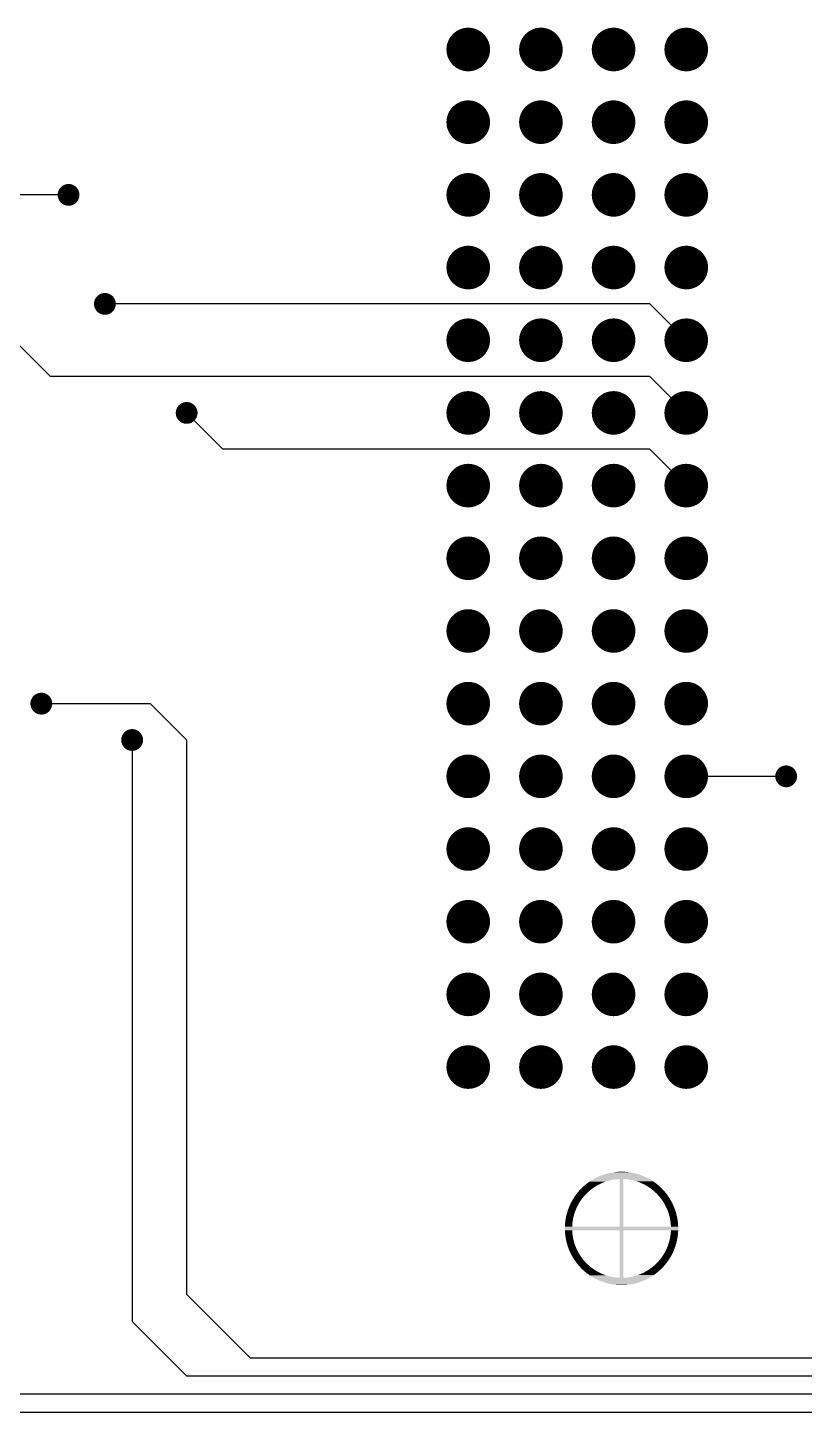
# Model space of a CAD drawing. Extents: x 295 to 953, y 10 to 290.
# Drawn here: x 649.06 to 676.2, y 109.07 to 157.46 of the extents above; entities that cross this region are included whole.
import ezdxf

# ---------------------------------------------------------------- set-up
doc = ezdxf.new("R2010")
doc.units = 0
doc.header["$LTSCALE"] = 5
doc.header["$MEASUREMENT"] = 0
doc.layers.get('0').update_dxf_attribs({"linetype": 'CONTINUOUS', "lineweight": 25})
doc.layers.add('DV-ABPB-A4_BOT', color=7, linetype='CONTINUOUS')

msp = doc.modelspace()

# ---------------------------------------------------------------- linework, layer by layer
at = {"color": 7}
for points, const_width in [([(664.837, 156.693, -1), (664.075, 156.693, -1)], 0.762), ([(667.377, 156.693, -1), (666.615, 156.693, -1)], 0.762), ([(669.917, 156.693, -1), (669.155, 156.693, -1)], 0.762), ([(672.457, 156.693, -1), (671.695, 156.693, -1)], 0.762), ([(664.837, 154.153, -1), (664.075, 154.153, -1)], 0.762), ([(667.377, 154.153, -1), (666.615, 154.153, -1)], 0.762), ([(669.917, 154.153, -1), (669.155, 154.153, -1)], 0.762), ([(672.457, 154.153, -1), (671.695, 154.153, -1)], 0.762), ([(650.676, 151.613, -1), (650.295, 151.613, -1)], 0.381), ([(664.837, 151.613, -1), (664.075, 151.613, -1)], 0.762), ([(667.377, 151.613, -1), (666.615, 151.613, -1)], 0.762), ([(669.917, 151.613, -1), (669.155, 151.613, -1)], 0.762), ([(672.457, 151.613, -1), (671.695, 151.613, -1)], 0.762), ([(664.837, 149.073, -1), (664.075, 149.073, -1)], 0.762), ([(667.377, 149.073, -1), (666.615, 149.073, -1)], 0.762), ([(669.917, 149.073, -1), (669.155, 149.073, -1)], 0.762), ([(672.457, 149.073, -1), (671.695, 149.073, -1)], 0.762), ([(651.946, 147.803, -1), (651.565, 147.803, -1)], 0.381), ([(664.837, 146.533, -1), (664.075, 146.533, -1)], 0.762), ([(667.377, 146.533, -1), (666.615, 146.533, -1)], 0.762), ([(669.917, 146.533, -1), (669.155, 146.533, -1)], 0.762), ([(672.457, 146.533, -1), (671.695, 146.533, -1)], 0.762), ([(664.837, 143.993, -1), (664.075, 143.993, -1)], 0.762), ([(667.377, 143.993, -1), (666.615, 143.993, -1)], 0.762), ([(669.917, 143.993, -1), (669.155, 143.993, -1)], 0.762), ([(672.457, 143.993, -1), (671.695, 143.993, -1)], 0.762), ([(654.804, 143.993, -1), (654.423, 143.993, -1)], 0.381), ([(664.837, 141.453, -1), (664.075, 141.453, -1)], 0.762), ([(667.377, 141.453, -1), (666.615, 141.453, -1)], 0.762), ([(669.917, 141.453, -1), (669.155, 141.453, -1)], 0.762), ([(672.457, 141.453, -1), (671.695, 141.453, -1)], 0.762), ([(664.837, 138.913, -1), (664.075, 138.913, -1)], 0.762), ([(667.377, 138.913, -1), (666.615, 138.913, -1)], 0.762), ([(669.917, 138.913, -1), (669.155, 138.913, -1)], 0.762), ([(672.457, 138.913, -1), (671.695, 138.913, -1)], 0.762), ([(664.837, 136.373, -1), (664.075, 136.373, -1)], 0.762), ([(667.377, 136.373, -1), (666.615, 136.373, -1)], 0.762), ([(669.917, 136.373, -1), (669.155, 136.373, -1)], 0.762), ([(672.457, 136.373, -1), (671.695, 136.373, -1)], 0.762), ([(664.837, 133.833, -1), (664.075, 133.833, -1)], 0.762), ([(667.377, 133.833, -1), (666.615, 133.833, -1)], 0.762), ([(669.917, 133.833, -1), (669.155, 133.833, -1)], 0.762), ([(672.457, 133.833, -1), (671.695, 133.833, -1)], 0.762), ([(649.724, 133.833, -1), (649.343, 133.833, -1)], 0.381), ([(652.899, 132.563, -1), (652.518, 132.563, -1)], 0.381), ([(664.837, 131.293, -1), (664.075, 131.293, -1)], 0.762), ([(667.377, 131.293, -1), (666.615, 131.293, -1)], 0.762), ([(669.917, 131.293, -1), (669.155, 131.293, -1)], 0.762), ([(672.457, 131.293, -1), (671.695, 131.293, -1)], 0.762), ([(675.759, 131.293, -1), (675.378, 131.293, -1)], 0.381), ([(664.837, 128.753, -1), (664.075, 128.753, -1)], 0.762), ([(667.377, 128.753, -1), (666.615, 128.753, -1)], 0.762), ([(669.917, 128.753, -1), (669.155, 128.753, -1)], 0.762), ([(672.457, 128.753, -1), (671.695, 128.753, -1)], 0.762), ([(664.837, 126.213, -1), (664.075, 126.213, -1)], 0.762), ([(667.377, 126.213, -1), (666.615, 126.213, -1)], 0.762), ([(669.917, 126.213, -1), (669.155, 126.213, -1)], 0.762), ([(672.457, 126.213, -1), (671.695, 126.213, -1)], 0.762), ([(664.837, 123.673, -1), (664.075, 123.673, -1)], 0.762), ([(667.377, 123.673, -1), (666.615, 123.673, -1)], 0.762), ([(669.917, 123.673, -1), (669.155, 123.673, -1)], 0.762), ([(672.457, 123.673, -1), (671.695, 123.673, -1)], 0.762), ([(664.837, 121.133, -1), (664.075, 121.133, -1)], 0.762), ([(667.377, 121.133, -1), (666.615, 121.133, -1)], 0.762), ([(669.917, 121.133, -1), (669.155, 121.133, -1)], 0.762), ([(672.457, 121.133, -1), (671.695, 121.133, -1)], 0.762)]:
    msp.add_lwpolyline(points, format="xyb", close=True, dxfattribs=dict(at, const_width=const_width))
for points in [[(669.139, 117.084), (669.194, 117.106), (668.632, 117.084), (668.663, 117.106)], [(669.194, 117.106), (669.227, 117.118), (668.663, 117.106), (668.68, 117.118)], [(669.227, 117.118), (669.25, 117.127), (668.68, 117.118), (668.692, 117.127)], [(669.25, 117.127), (669.306, 117.145), (668.692, 117.127), (668.719, 117.145)], [(669.306, 117.145), (669.337, 117.154), (668.719, 117.145), (668.733, 117.154)], [(669.337, 117.154), (669.363, 117.161), (668.733, 117.154), (668.745, 117.161)], [(669.363, 117.161), (669.42, 117.176), (668.745, 117.161), (668.768, 117.176)], [(669.42, 117.176), (669.474, 117.188), (668.768, 117.176), (668.786, 117.188)], [(669.474, 117.188), (669.478, 117.189), (668.786, 117.188), (668.788, 117.189)], [(669.478, 117.189), (669.536, 117.199), (668.788, 117.189), (668.806, 117.199)], [(669.536, 117.199), (669.595, 117.208), (668.806, 117.199), (668.82, 117.208)], [(669.595, 117.208), (669.654, 117.214), (668.82, 117.208), (668.832, 117.214)], [(669.654, 117.214), (669.713, 117.219), (668.832, 117.214), (668.839, 117.219)], [(669.713, 117.219), (669.735, 117.22), (668.839, 117.219), (668.841, 117.22)], [(669.735, 117.22), (669.752, 117.221), (668.841, 117.22), (668.842, 117.221)], [(670.788, 117.221), (670.784, 117.223), (668.842, 117.221), (668.846, 117.223)], [(670.784, 117.223), (670.733, 117.25), (668.846, 117.223), (668.897, 117.25)], [(670.733, 117.25), (670.728, 117.253), (668.897, 117.25), (668.902, 117.253)], [(670.728, 117.253), (670.676, 117.279), (668.902, 117.253), (668.953, 117.279)], [(670.676, 117.279), (670.671, 117.281), (668.953, 117.279), (668.959, 117.281)], [(670.671, 117.281), (670.619, 117.305), (668.959, 117.281), (669.011, 117.305)], [(670.619, 117.305), (670.613, 117.308), (669.011, 117.305), (669.017, 117.308)], [(670.613, 117.308), (670.56, 117.33), (669.017, 117.308), (669.069, 117.33)], [(670.56, 117.33), (670.555, 117.332), (669.069, 117.33), (669.075, 117.332)], [(670.555, 117.332), (670.501, 117.353), (669.075, 117.332), (669.129, 117.353)], [(670.501, 117.353), (670.496, 117.355), (669.129, 117.353), (669.135, 117.355)], [(670.496, 117.355), (670.441, 117.374), (669.135, 117.355), (669.188, 117.374)], [(670.441, 117.374), (670.436, 117.376), (669.188, 117.374), (669.194, 117.376)], [(670.436, 117.376), (670.381, 117.393), (669.194, 117.376), (669.249, 117.393)], [(670.381, 117.393), (670.375, 117.395), (669.249, 117.393), (669.255, 117.395)], [(670.375, 117.395), (670.32, 117.41), (669.255, 117.395), (669.31, 117.41)], [(670.32, 117.41), (670.314, 117.412), (669.31, 117.41), (669.316, 117.412)], [(670.314, 117.412), (670.258, 117.425), (669.316, 117.412), (669.372, 117.425)], [(670.258, 117.425), (670.253, 117.427), (669.372, 117.425), (669.378, 117.427)], [(670.253, 117.427), (670.196, 117.439), (669.378, 117.427), (669.434, 117.439)], [(670.196, 117.439), (670.19, 117.44), (669.434, 117.439), (669.44, 117.44)], [(670.19, 117.44), (670.133, 117.45), (669.44, 117.44), (669.496, 117.45)], [(670.133, 117.45), (670.128, 117.451), (669.496, 117.45), (669.503, 117.451)], [(670.128, 117.451), (670.071, 117.459), (669.503, 117.451), (669.559, 117.459)], [(670.071, 117.459), (670.065, 117.46), (669.559, 117.459), (669.566, 117.46)], [(670.065, 117.46), (670.007, 117.466), (669.566, 117.46), (669.622, 117.466)], [(670.007, 117.466), (670.002, 117.467), (669.622, 117.466), (669.629, 117.467)], [(670.002, 117.467), (669.944, 117.471), (669.629, 117.467), (669.685, 117.471)], [(669.944, 117.471), (669.939, 117.472), (669.685, 117.471), (669.693, 117.472)], [(669.939, 117.472), (669.88, 117.475), (669.693, 117.472), (669.749, 117.475)], [(669.88, 117.475), (669.875, 117.475), (669.749, 117.475), (669.76, 117.475)], [(669.879, 115.558), (669.879, 117.221), (669.752, 115.558), (669.752, 117.221)], [(669.875, 117.475), (669.812, 117.476), (669.76, 117.475), (669.812, 117.476)], [(670.793, 117.217), (670.788, 117.221), (669.938, 117.217), (669.879, 117.221)], [(670.802, 117.212), (670.793, 117.217), (669.997, 117.212), (669.938, 117.217)], [(670.814, 117.205), (670.802, 117.212), (670.055, 117.205), (669.997, 117.212)], [(670.83, 117.196), (670.814, 117.205), (670.114, 117.196), (670.055, 117.205)], [(670.839, 117.191), (670.83, 117.196), (670.139, 117.191), (670.114, 117.196)], [(670.849, 117.184), (670.839, 117.191), (670.172, 117.184), (670.139, 117.191)], [(670.87, 117.171), (670.849, 117.184), (670.23, 117.171), (670.172, 117.184)], [(670.892, 117.157), (670.87, 117.171), (670.282, 117.157), (670.23, 117.171)], [(670.894, 117.156), (670.892, 117.157), (670.287, 117.156), (670.282, 117.157)], [(670.92, 117.139), (670.894, 117.156), (670.344, 117.139), (670.287, 117.156)], [(670.945, 117.122), (670.92, 117.139), (670.394, 117.122), (670.344, 117.139)], [(670.948, 117.12), (670.945, 117.122), (670.4, 117.12), (670.394, 117.122)], [(670.977, 117.099), (670.948, 117.12), (670.455, 117.099), (670.4, 117.12)], [(670.997, 117.085), (670.977, 117.099), (670.488, 117.085), (670.455, 117.099)], [(668.481, 116.592), (668.511, 116.627), (668.166, 116.592), (668.189, 116.627)], [(668.511, 116.627), (668.52, 116.637), (668.189, 116.627), (668.197, 116.637)], [(668.52, 116.637), (668.558, 116.678), (668.197, 116.637), (668.227, 116.678)], [(668.558, 116.678), (668.56, 116.681), (668.227, 116.678), (668.228, 116.681)], [(668.56, 116.681), (668.601, 116.723), (668.228, 116.681), (668.261, 116.723)], [(668.601, 116.723), (668.607, 116.729), (668.261, 116.723), (668.265, 116.729)], [(668.607, 116.729), (668.644, 116.764), (668.265, 116.729), (668.294, 116.764)], [(668.644, 116.764), (668.659, 116.778), (668.294, 116.764), (668.306, 116.778)], [(668.659, 116.778), (668.688, 116.803), (668.306, 116.778), (668.328, 116.803)], [(668.688, 116.803), (668.715, 116.825), (668.328, 116.803), (668.347, 116.825)], [(668.715, 116.825), (668.734, 116.841), (668.347, 116.825), (668.362, 116.841)], [(668.734, 116.841), (668.773, 116.872), (668.362, 116.841), (668.391, 116.872)], [(668.773, 116.872), (668.78, 116.878), (668.391, 116.872), (668.397, 116.878)], [(668.78, 116.878), (668.829, 116.912), (668.397, 116.878), (668.431, 116.912)], [(668.829, 116.912), (668.835, 116.917), (668.431, 116.912), (668.436, 116.917)], [(668.835, 116.917), (668.878, 116.945), (668.436, 116.917), (668.466, 116.945)], [(668.878, 116.945), (668.902, 116.96), (668.466, 116.945), (668.482, 116.96)], [(668.902, 116.96), (668.928, 116.977), (668.482, 116.96), (668.501, 116.977)], [(668.928, 116.977), (668.972, 117.002), (668.501, 116.977), (668.529, 117.002)], [(668.972, 117.002), (668.979, 117.006), (668.529, 117.002), (668.534, 117.006)], [(668.979, 117.006), (669.032, 117.034), (668.534, 117.006), (668.568, 117.034)], [(669.032, 117.034), (669.049, 117.042), (668.568, 117.034), (668.578, 117.042)], [(669.049, 117.042), (669.085, 117.06), (668.578, 117.042), (668.601, 117.06)], [(669.085, 117.06), (669.133, 117.081), (668.601, 117.06), (668.629, 117.081)], [(669.133, 117.081), (669.139, 117.084), (668.629, 117.081), (668.632, 117.084)], [(671.008, 117.076), (670.997, 117.085), (670.51, 117.076), (670.488, 117.085)], [(671.041, 117.051), (671.008, 117.076), (670.564, 117.051), (670.51, 117.076)], [(671.047, 117.046), (671.041, 117.051), (670.573, 117.046), (670.564, 117.051)], [(671.073, 117.024), (671.047, 117.046), (670.617, 117.024), (670.573, 117.046)], [(671.096, 117.006), (671.073, 117.024), (670.651, 117.006), (670.617, 117.024)], [(671.107, 116.996), (671.096, 117.006), (670.669, 116.996), (670.651, 117.006)], [(671.142, 116.966), (671.107, 116.996), (670.72, 116.966), (670.669, 116.996)], [(671.144, 116.964), (671.142, 116.966), (670.722, 116.964), (670.72, 116.966)], [(671.176, 116.934), (671.144, 116.964), (670.77, 116.934), (670.722, 116.964)], [(671.19, 116.921), (671.176, 116.934), (670.789, 116.921), (670.77, 116.934)], [(671.211, 116.9), (671.19, 116.921), (670.818, 116.9), (670.789, 116.921)], [(671.235, 116.876), (671.211, 116.9), (670.851, 116.876), (670.818, 116.9)], [(671.245, 116.865), (671.235, 116.876), (670.866, 116.865), (670.851, 116.876)], [(671.279, 116.83), (671.245, 116.865), (670.91, 116.83), (670.866, 116.865)], [(671.28, 116.828), (671.279, 116.83), (670.912, 116.828), (670.91, 116.83)], [(671.314, 116.79), (671.28, 116.828), (670.958, 116.79), (670.912, 116.828)], [(671.321, 116.782), (671.314, 116.79), (670.966, 116.782), (670.958, 116.79)], [(671.347, 116.75), (671.321, 116.782), (671.001, 116.75), (670.966, 116.782)], [(671.361, 116.733), (671.347, 116.75), (671.018, 116.733), (671.001, 116.75)], [(671.38, 116.708), (671.361, 116.733), (671.044, 116.708), (671.018, 116.733)], [(671.4, 116.683), (671.38, 116.708), (671.068, 116.683), (671.044, 116.708)], [(671.413, 116.666), (671.4, 116.683), (671.085, 116.666), (671.068, 116.683)], [(671.437, 116.632), (671.413, 116.666), (671.115, 116.632), (671.085, 116.666)], [(671.444, 116.621), (671.437, 116.632), (671.124, 116.621), (671.115, 116.632)], [(671.473, 116.579), (671.444, 116.621), (671.159, 116.579), (671.124, 116.621)], [(668.205, 116.118), (668.211, 116.135), (667.935, 116.118), (667.94, 116.135)], [(668.211, 116.135), (668.229, 116.178), (667.94, 116.135), (667.956, 116.178)], [(668.229, 116.178), (668.234, 116.189), (667.956, 116.178), (667.96, 116.189)], [(668.234, 116.189), (668.256, 116.237), (667.96, 116.189), (667.978, 116.237)], [(668.256, 116.237), (668.259, 116.243), (667.978, 116.237), (667.981, 116.243)], [(668.259, 116.243), (668.285, 116.296), (667.981, 116.243), (668.003, 116.296)], [(668.285, 116.296), (668.314, 116.348), (668.003, 116.296), (668.027, 116.348)], [(668.314, 116.348), (668.317, 116.353), (668.027, 116.348), (668.03, 116.353)], [(668.317, 116.353), (668.344, 116.399), (668.03, 116.353), (668.053, 116.399)], [(668.344, 116.399), (668.351, 116.41), (668.053, 116.399), (668.058, 116.41)], [(668.351, 116.41), (668.376, 116.449), (668.058, 116.41), (668.079, 116.449)], [(668.376, 116.449), (668.387, 116.466), (668.079, 116.449), (668.088, 116.466)], [(668.387, 116.466), (668.409, 116.498), (668.088, 116.466), (668.107, 116.498)], [(668.409, 116.498), (668.426, 116.521), (668.107, 116.498), (668.12, 116.521)], [(668.426, 116.521), (668.444, 116.546), (668.12, 116.521), (668.136, 116.546)], [(668.444, 116.546), (668.467, 116.574), (668.136, 116.546), (668.154, 116.574)], [(668.467, 116.574), (668.481, 116.592), (668.154, 116.574), (668.166, 116.592)], [(671.475, 116.576), (671.473, 116.579), (671.162, 116.576), (671.159, 116.579)], [(671.505, 116.529), (671.475, 116.576), (671.198, 116.529), (671.162, 116.576)], [(671.507, 116.526), (671.505, 116.529), (671.2, 116.526), (671.198, 116.529)], [(671.533, 116.481), (671.507, 116.526), (671.233, 116.481), (671.2, 116.526)], [(671.539, 116.471), (671.533, 116.481), (671.239, 116.471), (671.233, 116.481)], [(671.56, 116.432), (671.539, 116.471), (671.266, 116.432), (671.239, 116.471)], [(671.569, 116.415), (671.56, 116.432), (671.276, 116.415), (671.266, 116.432)], [(671.586, 116.382), (671.569, 116.415), (671.297, 116.382), (671.276, 116.415)], [(671.598, 116.359), (671.586, 116.382), (671.31, 116.359), (671.297, 116.382)], [(671.611, 116.33), (671.598, 116.359), (671.327, 116.33), (671.31, 116.359)], [(671.625, 116.301), (671.611, 116.33), (671.342, 116.301), (671.327, 116.33)], [(671.635, 116.278), (671.625, 116.301), (671.354, 116.278), (671.342, 116.301)], [(671.649, 116.243), (671.635, 116.278), (671.371, 116.243), (671.354, 116.278)], [(671.657, 116.225), (671.649, 116.243), (671.38, 116.225), (671.371, 116.243)], [(671.672, 116.184), (671.657, 116.225), (671.399, 116.184), (671.38, 116.225)], [(671.677, 116.17), (671.672, 116.184), (671.404, 116.17), (671.399, 116.184)], [(671.694, 116.124), (671.677, 116.17), (671.423, 116.124), (671.404, 116.17)], [(668.093, 115.621), (668.097, 115.676), (667.838, 115.621), (667.842, 115.676)], [(668.097, 115.676), (668.098, 115.685), (667.842, 115.676), (667.843, 115.685)], [(668.098, 115.685), (668.105, 115.735), (667.843, 115.685), (667.849, 115.735)], [(668.105, 115.735), (668.107, 115.748), (667.849, 115.735), (667.85, 115.748)], [(668.107, 115.748), (668.114, 115.793), (667.85, 115.748), (667.857, 115.793)], [(668.114, 115.793), (668.117, 115.81), (667.857, 115.793), (667.859, 115.81)], [(668.117, 115.81), (668.125, 115.852), (667.859, 115.81), (667.867, 115.852)], [(668.125, 115.852), (668.13, 115.873), (667.867, 115.852), (667.87, 115.873)], [(668.13, 115.873), (668.138, 115.909), (667.87, 115.873), (667.878, 115.909)], [(668.138, 115.909), (668.145, 115.935), (667.878, 115.909), (667.883, 115.935)], [(668.145, 115.935), (668.154, 115.967), (667.883, 115.935), (667.891, 115.967)], [(668.154, 115.967), (668.163, 115.997), (667.891, 115.967), (667.899, 115.997)], [(668.163, 115.997), (668.171, 116.023), (667.899, 115.997), (667.906, 116.023)], [(668.171, 116.023), (668.182, 116.058), (667.906, 116.023), (667.916, 116.058)], [(668.182, 116.058), (668.19, 116.079), (667.916, 116.058), (667.922, 116.079)], [(668.19, 116.079), (668.205, 116.118), (667.922, 116.079), (667.935, 116.118)], [(671.696, 116.116), (671.694, 116.124), (671.427, 116.116), (671.423, 116.124)], [(671.713, 116.063), (671.696, 116.116), (671.446, 116.063), (671.427, 116.116)], [(671.714, 116.06), (671.713, 116.063), (671.447, 116.06), (671.446, 116.063)], [(671.73, 116.004), (671.714, 116.06), (671.465, 116.004), (671.447, 116.06)], [(671.73, 116.002), (671.73, 116.004), (671.466, 116.002), (671.465, 116.004)], [(671.744, 115.947), (671.73, 116.002), (671.482, 115.947), (671.466, 116.002)], [(671.745, 115.941), (671.744, 115.947), (671.483, 115.941), (671.482, 115.947)], [(671.756, 115.889), (671.745, 115.941), (671.497, 115.889), (671.483, 115.941)], [(671.759, 115.879), (671.756, 115.889), (671.499, 115.879), (671.497, 115.889)], [(671.767, 115.831), (671.759, 115.879), (671.509, 115.831), (671.499, 115.879)], [(671.77, 115.816), (671.767, 115.831), (671.512, 115.816), (671.509, 115.831)], [(671.776, 115.773), (671.77, 115.816), (671.52, 115.773), (671.512, 115.816)], [(671.779, 115.754), (671.776, 115.773), (671.522, 115.754), (671.52, 115.773)], [(671.784, 115.714), (671.779, 115.754), (671.528, 115.714), (671.522, 115.754)], [(671.787, 115.691), (671.784, 115.714), (671.531, 115.691), (671.528, 115.714)], [(671.789, 115.656), (671.787, 115.691), (671.535, 115.656), (671.531, 115.691)], [(671.792, 115.627), (671.789, 115.656), (671.537, 115.627), (671.535, 115.656)], [(671.796, 115.495), (671.795, 115.558), (667.834, 115.495), (667.835, 115.558)], [(671.795, 115.431), (671.796, 115.495), (667.835, 115.431), (667.834, 115.495)], [(668.089, 115.558), (668.092, 115.617), (667.835, 115.558), (667.838, 115.617)], [(668.089, 115.425), (668.089, 115.431), (667.835, 115.425), (667.835, 115.431)], [(668.091, 115.392), (668.089, 115.425), (667.837, 115.392), (667.835, 115.425)], [(668.093, 115.362), (668.091, 115.392), (667.838, 115.362), (667.837, 115.392)], [(668.092, 115.617), (668.093, 115.621), (667.838, 115.617), (667.838, 115.621)], [(668.095, 115.333), (668.093, 115.362), (667.841, 115.333), (667.838, 115.362)], [(668.099, 115.298), (668.095, 115.333), (667.844, 115.298), (667.841, 115.333)], [(668.102, 115.275), (668.099, 115.298), (667.846, 115.275), (667.844, 115.298)], [(668.108, 115.235), (668.102, 115.275), (667.851, 115.235), (667.846, 115.275)], [(668.11, 115.216), (668.108, 115.235), (667.854, 115.216), (667.851, 115.235)], [(668.118, 115.173), (668.11, 115.216), (667.86, 115.173), (667.854, 115.216)], [(668.121, 115.158), (668.118, 115.173), (667.863, 115.158), (667.86, 115.173)], [(669.879, 113.768), (669.879, 115.431), (669.752, 113.768), (669.752, 115.431)], [(671.764, 115.137), (671.771, 115.179), (671.505, 115.137), (671.513, 115.179)], [(671.771, 115.179), (671.773, 115.196), (671.513, 115.179), (671.516, 115.196)], [(671.773, 115.196), (671.78, 115.241), (671.516, 115.196), (671.523, 115.241)], [(671.78, 115.241), (671.781, 115.254), (671.523, 115.241), (671.525, 115.254)], [(671.781, 115.254), (671.787, 115.304), (671.525, 115.254), (671.532, 115.304)], [(671.787, 115.304), (671.788, 115.313), (671.532, 115.304), (671.533, 115.313)], [(671.788, 115.313), (671.792, 115.368), (671.533, 115.313), (671.538, 115.368)], [(671.793, 115.597), (671.792, 115.627), (671.539, 115.597), (671.537, 115.627)], [(671.792, 115.372), (671.795, 115.431), (671.538, 115.372), (671.541, 115.431)], [(671.792, 115.368), (671.792, 115.372), (671.538, 115.368), (671.538, 115.372)], [(671.795, 115.564), (671.793, 115.597), (671.541, 115.564), (671.539, 115.597)], [(671.795, 115.558), (671.795, 115.564), (671.541, 115.558), (671.541, 115.564)], [(668.131, 115.11), (668.121, 115.158), (667.871, 115.11), (667.863, 115.158)], [(668.134, 115.1), (668.131, 115.11), (667.874, 115.1), (667.871, 115.11)], [(668.147, 115.048), (668.134, 115.1), (667.885, 115.048), (667.874, 115.1)], [(668.148, 115.042), (668.147, 115.048), (667.886, 115.042), (667.885, 115.048)], [(668.164, 114.987), (668.148, 115.042), (667.9, 114.987), (667.886, 115.042)], [(668.165, 114.985), (668.164, 114.987), (667.9, 114.985), (667.9, 114.987)], [(668.183, 114.929), (668.165, 114.985), (667.916, 114.929), (667.9, 114.985)], [(668.184, 114.926), (668.183, 114.929), (667.917, 114.926), (667.916, 114.929)], [(668.203, 114.873), (668.184, 114.926), (667.934, 114.873), (667.917, 114.926)], [(668.207, 114.865), (668.203, 114.873), (667.936, 114.865), (667.934, 114.873)], [(668.226, 114.819), (668.207, 114.865), (667.953, 114.819), (667.936, 114.865)], [(668.232, 114.805), (668.226, 114.819), (667.958, 114.805), (667.953, 114.819)], [(668.25, 114.764), (668.232, 114.805), (667.973, 114.764), (667.958, 114.805)], [(668.259, 114.746), (668.25, 114.764), (667.981, 114.746), (667.973, 114.764)], [(668.276, 114.711), (668.259, 114.746), (667.996, 114.711), (667.981, 114.746)], [(668.288, 114.688), (668.276, 114.711), (668.006, 114.688), (667.996, 114.711)], [(668.303, 114.659), (668.288, 114.688), (668.019, 114.659), (668.006, 114.688)], [(671.603, 114.641), (671.627, 114.693), (671.317, 114.641), (671.345, 114.693)], [(671.627, 114.693), (671.649, 114.746), (671.345, 114.693), (671.372, 114.746)], [(671.649, 114.746), (671.652, 114.752), (671.372, 114.746), (671.374, 114.752)], [(671.652, 114.752), (671.67, 114.8), (671.374, 114.752), (671.396, 114.8)], [(671.67, 114.8), (671.675, 114.811), (671.396, 114.8), (671.401, 114.811)], [(671.675, 114.811), (671.69, 114.854), (671.401, 114.811), (671.419, 114.854)], [(671.69, 114.854), (671.695, 114.871), (671.419, 114.854), (671.425, 114.871)], [(671.695, 114.871), (671.708, 114.91), (671.425, 114.871), (671.44, 114.91)], [(671.708, 114.91), (671.715, 114.931), (671.44, 114.91), (671.448, 114.931)], [(671.715, 114.931), (671.724, 114.966), (671.448, 114.931), (671.459, 114.966)], [(671.724, 114.966), (671.732, 114.992), (671.459, 114.966), (671.467, 114.992)], [(671.732, 114.992), (671.739, 115.022), (671.467, 114.992), (671.476, 115.022)], [(671.739, 115.022), (671.747, 115.054), (671.476, 115.022), (671.485, 115.054)], [(671.747, 115.054), (671.752, 115.08), (671.485, 115.054), (671.492, 115.08)], [(671.752, 115.08), (671.76, 115.116), (671.492, 115.08), (671.5, 115.116)], [(671.76, 115.116), (671.764, 115.137), (671.5, 115.116), (671.505, 115.137)], [(668.32, 114.63), (668.303, 114.659), (668.032, 114.63), (668.019, 114.659)], [(668.333, 114.607), (668.32, 114.63), (668.044, 114.607), (668.032, 114.63)], [(668.354, 114.574), (668.333, 114.607), (668.061, 114.574), (668.044, 114.607)], [(668.364, 114.557), (668.354, 114.574), (668.07, 114.557), (668.061, 114.574)], [(668.391, 114.518), (668.364, 114.557), (668.091, 114.518), (668.07, 114.557)], [(668.397, 114.508), (668.391, 114.518), (668.097, 114.508), (668.091, 114.518)], [(668.43, 114.463), (668.397, 114.508), (668.123, 114.463), (668.097, 114.508)], [(668.432, 114.46), (668.43, 114.463), (668.125, 114.46), (668.123, 114.463)], [(668.468, 114.413), (668.432, 114.46), (668.155, 114.413), (668.125, 114.46)], [(668.471, 114.41), (668.468, 114.413), (668.157, 114.41), (668.155, 114.413)], [(668.506, 114.368), (668.471, 114.41), (668.186, 114.368), (668.157, 114.41)], [(668.516, 114.357), (668.506, 114.368), (668.193, 114.357), (668.186, 114.368)], [(668.546, 114.323), (668.516, 114.357), (668.217, 114.323), (668.193, 114.357)], [(668.562, 114.306), (668.546, 114.323), (668.23, 114.306), (668.217, 114.323)], [(668.586, 114.281), (668.562, 114.306), (668.25, 114.281), (668.23, 114.306)], [(668.612, 114.256), (668.586, 114.281), (668.269, 114.256), (668.25, 114.281)], [(668.629, 114.239), (668.612, 114.256), (668.283, 114.239), (668.269, 114.256)], [(668.664, 114.207), (668.629, 114.239), (668.309, 114.207), (668.283, 114.239)], [(668.673, 114.199), (668.664, 114.207), (668.316, 114.199), (668.309, 114.207)], [(668.718, 114.161), (668.673, 114.199), (668.35, 114.161), (668.316, 114.199)], [(671.302, 114.186), (671.324, 114.211), (670.942, 114.186), (670.971, 114.211)], [(671.324, 114.211), (671.336, 114.225), (670.971, 114.211), (670.986, 114.225)], [(671.336, 114.225), (671.365, 114.26), (670.986, 114.225), (671.023, 114.26)], [(671.365, 114.26), (671.369, 114.266), (671.023, 114.26), (671.029, 114.266)], [(671.369, 114.266), (671.402, 114.308), (671.029, 114.266), (671.07, 114.308)], [(671.402, 114.308), (671.404, 114.311), (671.07, 114.308), (671.072, 114.311)], [(671.404, 114.311), (671.433, 114.352), (671.072, 114.311), (671.11, 114.352)], [(671.433, 114.352), (671.441, 114.362), (671.11, 114.352), (671.119, 114.362)], [(671.441, 114.362), (671.464, 114.397), (671.119, 114.362), (671.149, 114.397)], [(671.464, 114.397), (671.476, 114.415), (671.149, 114.397), (671.163, 114.415)], [(671.476, 114.415), (671.494, 114.443), (671.163, 114.415), (671.186, 114.443)], [(671.494, 114.443), (671.51, 114.468), (671.186, 114.443), (671.204, 114.468)], [(671.51, 114.468), (671.523, 114.491), (671.204, 114.468), (671.221, 114.491)], [(671.523, 114.491), (671.542, 114.523), (671.221, 114.491), (671.243, 114.523)], [(671.542, 114.523), (671.551, 114.54), (671.243, 114.523), (671.254, 114.54)], [(671.551, 114.54), (671.572, 114.579), (671.254, 114.54), (671.279, 114.579)], [(671.572, 114.579), (671.577, 114.59), (671.279, 114.579), (671.286, 114.59)], [(671.577, 114.59), (671.6, 114.636), (671.286, 114.59), (671.313, 114.636)], [(671.6, 114.636), (671.603, 114.641), (671.313, 114.636), (671.317, 114.641)], [(668.72, 114.159), (668.718, 114.161), (668.352, 114.159), (668.35, 114.161)], [(668.764, 114.124), (668.72, 114.159), (668.385, 114.124), (668.352, 114.159)], [(668.779, 114.113), (668.764, 114.124), (668.395, 114.113), (668.385, 114.124)], [(668.812, 114.089), (668.779, 114.113), (668.419, 114.089), (668.395, 114.113)], [(668.841, 114.068), (668.812, 114.089), (668.44, 114.068), (668.419, 114.089)], [(668.86, 114.055), (668.841, 114.068), (668.454, 114.055), (668.44, 114.068)], [(668.908, 114.025), (668.86, 114.055), (668.486, 114.025), (668.454, 114.055)], [(668.91, 114.023), (668.908, 114.025), (668.488, 114.023), (668.486, 114.025)], [(668.961, 113.993), (668.91, 114.023), (668.523, 113.993), (668.488, 114.023)], [(668.98, 113.983), (668.961, 113.993), (668.534, 113.983), (668.523, 113.993)], [(669.013, 113.965), (668.98, 113.983), (668.557, 113.965), (668.534, 113.983)], [(669.057, 113.943), (669.013, 113.965), (668.583, 113.943), (668.557, 113.965)], [(669.066, 113.938), (669.057, 113.943), (668.589, 113.938), (668.583, 113.943)], [(669.12, 113.913), (669.066, 113.938), (668.622, 113.913), (668.589, 113.938)], [(669.142, 113.904), (669.12, 113.913), (668.633, 113.904), (668.622, 113.913)], [(669.175, 113.89), (669.142, 113.904), (668.653, 113.89), (668.633, 113.904)], [(669.23, 113.869), (669.175, 113.89), (668.682, 113.869), (668.653, 113.89)], [(669.237, 113.867), (669.23, 113.869), (668.685, 113.867), (668.682, 113.869)], [(669.286, 113.85), (669.237, 113.867), (668.71, 113.85), (668.685, 113.867)], [(669.343, 113.833), (669.286, 113.85), (668.736, 113.833), (668.71, 113.85)], [(669.348, 113.832), (669.343, 113.833), (668.738, 113.832), (668.736, 113.833)], [(669.4, 113.818), (669.348, 113.832), (668.76, 113.818), (668.738, 113.832)], [(669.458, 113.805), (669.4, 113.818), (668.781, 113.805), (668.76, 113.818)], [(669.491, 113.798), (669.458, 113.805), (668.791, 113.798), (668.781, 113.805)], [(669.516, 113.793), (669.491, 113.798), (668.8, 113.793), (668.791, 113.798)], [(669.575, 113.784), (669.516, 113.793), (668.816, 113.784), (668.8, 113.793)], [(669.633, 113.777), (669.575, 113.784), (668.828, 113.777), (668.816, 113.784)], [(669.692, 113.772), (669.633, 113.777), (668.837, 113.772), (668.828, 113.777)], [(669.752, 113.768), (669.692, 113.772), (668.843, 113.768), (668.837, 113.772)], [(670.784, 113.766), (670.788, 113.768), (668.846, 113.766), (668.843, 113.768)], [(670.733, 113.739), (670.784, 113.766), (668.897, 113.739), (668.846, 113.766)], [(670.728, 113.736), (670.733, 113.739), (668.902, 113.736), (668.897, 113.739)], [(670.677, 113.71), (670.728, 113.736), (668.954, 113.71), (668.902, 113.736)], [(670.671, 113.708), (670.677, 113.71), (668.959, 113.708), (668.954, 113.71)], [(670.788, 113.768), (670.789, 113.769), (669.879, 113.768), (669.895, 113.769)], [(670.789, 113.769), (670.791, 113.77), (669.895, 113.769), (669.917, 113.77)], [(670.791, 113.77), (670.799, 113.775), (669.917, 113.77), (669.976, 113.775)], [(670.799, 113.775), (670.81, 113.781), (669.976, 113.775), (670.035, 113.781)], [(670.81, 113.781), (670.824, 113.79), (670.035, 113.781), (670.094, 113.79)], [(670.824, 113.79), (670.842, 113.8), (670.094, 113.79), (670.152, 113.8)], [(670.842, 113.8), (670.844, 113.801), (670.152, 113.8), (670.156, 113.801)], [(670.844, 113.801), (670.862, 113.813), (670.156, 113.801), (670.21, 113.813)], [(670.862, 113.813), (670.885, 113.828), (670.21, 113.813), (670.267, 113.828)], [(670.885, 113.828), (670.897, 113.835), (670.267, 113.828), (670.293, 113.835)], [(670.897, 113.835), (670.911, 113.844), (670.293, 113.835), (670.324, 113.844)], [(670.911, 113.844), (670.938, 113.862), (670.324, 113.844), (670.38, 113.862)], [(670.938, 113.862), (670.95, 113.871), (670.38, 113.862), (670.403, 113.871)], [(670.95, 113.871), (670.967, 113.883), (670.403, 113.871), (670.436, 113.883)], [(670.967, 113.883), (670.998, 113.905), (670.436, 113.883), (670.491, 113.905)], [(670.998, 113.905), (671.001, 113.908), (670.491, 113.905), (670.497, 113.908)], [(671.001, 113.908), (671.029, 113.929), (670.497, 113.908), (670.545, 113.929)], [(671.029, 113.929), (671.052, 113.947), (670.545, 113.929), (670.581, 113.947)], [(671.052, 113.947), (671.062, 113.955), (670.581, 113.947), (670.598, 113.955)], [(671.062, 113.955), (671.096, 113.983), (670.598, 113.955), (670.651, 113.983)], [(671.096, 113.983), (671.101, 113.987), (670.651, 113.983), (670.658, 113.987)], [(671.101, 113.987), (671.129, 114.012), (670.658, 113.987), (670.702, 114.012)], [(671.129, 114.012), (671.148, 114.029), (670.702, 114.012), (670.729, 114.029)], [(671.148, 114.029), (671.164, 114.044), (670.729, 114.029), (670.752, 114.044)], [(671.164, 114.044), (671.194, 114.072), (670.752, 114.044), (670.795, 114.072)], [(671.194, 114.072), (671.199, 114.077), (670.795, 114.072), (670.802, 114.077)], [(671.199, 114.077), (671.233, 114.111), (670.802, 114.077), (670.85, 114.111)], [(671.233, 114.111), (671.239, 114.117), (670.85, 114.111), (670.857, 114.117)], [(671.239, 114.117), (671.268, 114.148), (670.857, 114.117), (670.896, 114.148)], [(671.268, 114.148), (671.283, 114.164), (670.896, 114.148), (670.916, 114.164)], [(671.283, 114.164), (671.302, 114.186), (670.916, 114.164), (670.942, 114.186)], [(670.619, 113.684), (670.671, 113.708), (669.011, 113.684), (668.959, 113.708)], [(670.613, 113.681), (670.619, 113.684), (669.017, 113.681), (669.011, 113.684)], [(670.561, 113.659), (670.613, 113.681), (669.07, 113.659), (669.017, 113.681)], [(670.555, 113.657), (670.561, 113.659), (669.075, 113.657), (669.07, 113.659)], [(670.501, 113.636), (670.555, 113.657), (669.129, 113.636), (669.075, 113.657)], [(670.496, 113.634), (670.501, 113.636), (669.134, 113.634), (669.129, 113.636)], [(670.442, 113.615), (670.496, 113.634), (669.189, 113.615), (669.134, 113.634)], [(670.436, 113.613), (670.442, 113.615), (669.194, 113.613), (669.189, 113.615)], [(670.381, 113.596), (670.436, 113.613), (669.249, 113.596), (669.194, 113.613)], [(670.375, 113.594), (670.381, 113.596), (669.255, 113.594), (669.249, 113.596)], [(670.32, 113.579), (670.375, 113.594), (669.31, 113.579), (669.255, 113.594)], [(670.314, 113.577), (670.32, 113.579), (669.316, 113.577), (669.31, 113.579)], [(670.258, 113.564), (670.314, 113.577), (669.372, 113.564), (669.316, 113.577)], [(670.252, 113.562), (670.258, 113.564), (669.378, 113.562), (669.372, 113.564)], [(670.196, 113.55), (670.252, 113.562), (669.434, 113.55), (669.378, 113.562)], [(670.19, 113.549), (670.196, 113.55), (669.44, 113.549), (669.434, 113.55)], [(670.134, 113.539), (670.19, 113.549), (669.497, 113.539), (669.44, 113.549)], [(670.127, 113.538), (670.134, 113.539), (669.502, 113.538), (669.497, 113.539)], [(670.071, 113.53), (670.127, 113.538), (669.56, 113.53), (669.502, 113.538)], [(670.064, 113.529), (670.071, 113.53), (669.565, 113.529), (669.56, 113.53)], [(670.008, 113.523), (670.064, 113.529), (669.623, 113.523), (669.565, 113.529)], [(670.001, 113.522), (670.008, 113.523), (669.628, 113.522), (669.623, 113.523)], [(669.945, 113.518), (670.001, 113.522), (669.686, 113.518), (669.628, 113.522)], [(669.937, 113.517), (669.945, 113.518), (669.691, 113.517), (669.686, 113.518)], [(669.881, 113.514), (669.937, 113.517), (669.75, 113.514), (669.691, 113.517)], [(669.87, 113.514), (669.881, 113.514), (669.755, 113.514), (669.75, 113.514)], [(669.818, 113.513), (669.87, 113.514), (669.818, 113.513), (669.755, 113.514)]]:
    msp.add_solid(points, dxfattribs=at)
at = {"layer": 'DV-ABPB-A4_BOT', "color": 7}
for p, q in [((650.486, 151.613), (641.596, 151.613)), ((670.806, 147.803), (651.756, 147.803)), ((672.076, 146.533), (670.806, 147.803)), ((649.851, 145.263), (648.581, 146.533)), ((670.806, 145.263), (649.851, 145.263)), ((672.076, 143.993), (670.806, 145.263)), ((655.883, 142.723), (654.613, 143.993)), ((670.806, 142.723), (655.883, 142.723)), ((672.076, 141.453), (670.806, 142.723)), ((649.533, 133.833), (653.343, 133.833)), ((653.343, 133.833), (654.613, 132.563)), ((652.708, 132.563), (652.708, 112.243)), ((654.613, 132.563), (654.613, 113.196)), ((675.568, 131.293), (672.076, 131.293)), ((654.613, 113.196), (656.836, 110.973)), ((652.708, 112.243), (654.613, 110.338)), ((656.836, 110.973), (686.046, 110.973)), ((654.613, 110.338), (686.681, 110.338)), ((687.316, 109.703), (647.311, 109.703)), ((646.676, 109.068), (687.951, 109.068))]:
    msp.add_line(p, q, dxfattribs=at)

doc.saveas('drawing.dxf')
